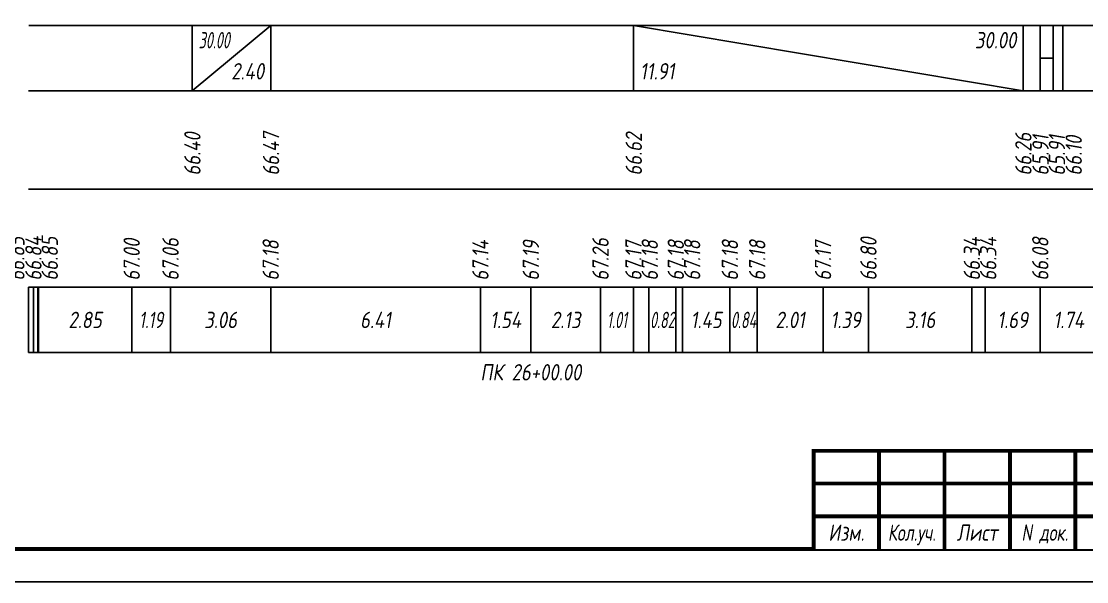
# Model space of a CAD drawing. Extents: x -717 to 1451, y -133302 to 233.
# Drawn here: x 78.8 to 241.7, y -40281.4 to -40195.8 of the extents above; entities that cross this region are included whole.
import ezdxf
from ezdxf.enums import TextEntityAlignment as Align

# ---------------------------------------------------------------- set-up
doc = ezdxf.new("R2010")
doc.units = 0
for name, color, linetype in [('Зарамочное оформление', 7, 'Continuous'), ('Код_510', 7, 'Continuous'), ('Код_516', 1, 'Continuous'), ('Подписи поперечников', 7, 'Continuous'), ('Таблица', 7, 'Continuous')]:
    doc.layers.add(name, color=color, linetype=linetype)
doc.styles.add('М', font='romand.shx', dxfattribs={"width": 0.8, "oblique": 10, "height": 2.5})

# ---------------------------------------------------------------- blocks, each defined once
blk = doc.blocks.new('Штамп')
at = {"linetype": 'Continuous'}
blk.add_wipeout([(199.95, -411.25), (384.95, -411.25), (384.95, -426.25), (199.95, -426.25)], dxfattribs=at).dxf.layer = 'Зарамочное оформление'
at = {"layer": 'Зарамочное оформление', "linetype": 'Continuous', "lineweight": -3, "const_width": 0.6, "flags": 128}
for points in [[(199.95, -426.25), (199.95, -411.25), (384.95, -411.25)], [(209.95, -411.25), (209.95, -426.25)], [(219.95, -411.25), (219.95, -426.25)], [(229.95, -411.25), (229.95, -426.25)], [(239.95, -411.25), (239.95, -426.25)], [(199.95, -416.25), (264.95, -416.25)], [(199.95, -421.25), (264.95, -421.25)]]:
    blk.add_lwpolyline(points, dxfattribs=at)
at = {"layer": 'Зарамочное оформление', "linetype": 'Continuous', "style": 'М', "oblique": 10}
for s, width, p in [('Изм.', 0.8, (204.95, -423.75)), ('Кол.уч.', 0.7, (214.95, -423.75)), ('Лист', 0.8, (224.95, -423.75)), ('N док.', 0.7, (235.28, -423.75))]:
    blk.add_text(s, height=2.5, dxfattribs=dict(at, width=width)).set_placement(p, align=Align.MIDDLE_CENTER)
blk = doc.blocks.new('шифр')
blk.add_blockref('Штамп', (0, -39910))

msp = doc.modelspace()

# ---------------------------------------------------------------- linework, layer by layer
at = {"flags": 128}
msp.add_lwpolyline([(-30.054, -40281.421), (389.946, -40281.421), (389.946, -39984.421), (-30.054, -39984.421)], close=True, dxfattribs=at)
at = {"const_width": 0.6, "flags": 128}
msp.add_lwpolyline([(-10.054, -40276.421), (384.946, -40276.421), (384.946, -39989.421), (-10.054, -39989.421)], close=True, dxfattribs=at)
at = {"layer": 'Код_510'}
for p, q in [((79.946, -40246.421), (79.946, -40236.421)), ((80.699, -40246.421), (80.699, -40236.421)), ((81.358, -40246.421), (81.358, -40236.421)), ((81.494, -40246.421), (81.494, -40236.421)), ((95.719, -40246.421), (95.719, -40236.421)), ((101.663, -40246.421), (101.663, -40236.421)), ((116.965, -40246.421), (116.965, -40236.421)), ((149.02, -40246.421), (149.02, -40236.421)), ((156.734, -40246.421), (156.734, -40236.421)), ((167.381, -40246.421), (167.381, -40236.421)), ((172.409, -40246.421), (172.409, -40236.421)), ((174.77, -40246.421), (174.77, -40236.421)), ((178.884, -40246.421), (178.884, -40236.421)), ((179.909, -40246.421), (179.909, -40236.421)), ((187.154, -40246.421), (187.154, -40236.421)), ((191.332, -40246.421), (191.332, -40236.421)), ((201.387, -40246.421), (201.387, -40236.421)), ((208.331, -40246.421), (208.331, -40236.421)), ((224.138, -40246.421), (224.138, -40236.421)), ((226.161, -40246.421), (226.161, -40236.421)), ((234.592, -40246.421), (234.592, -40236.421))]:
    msp.add_line(p, q, dxfattribs=at)
at = {"layer": 'Код_516'}
for p, q in [((104.946, -40206.421), (104.946, -40196.421)), ((104.946, -40206.421), (116.965, -40196.421)), ((116.965, -40206.421), (116.965, -40196.421)), ((172.409, -40206.421), (172.409, -40196.421)), ((172.409, -40196.421), (231.951, -40206.421)), ((231.951, -40206.421), (231.951, -40196.421)), ((234.575, -40206.421), (234.575, -40196.421)), ((236.575, -40206.421), (236.575, -40196.421)), ((238.038, -40206.421), (238.038, -40196.421)), ((234.575, -40201.421), (236.575, -40201.421))]:
    msp.add_line(p, q, dxfattribs=at)
at = {"layer": 'Таблица'}
for p, q in [((80, -40196.421), (263.092, -40196.421)), ((79.946, -40206.421), (263.038, -40206.421)), ((79.946, -40221.421), (263.038, -40221.421)), ((79.946, -40236.421), (263.038, -40236.421)), ((79.946, -40246.421), (263.038, -40246.421))]:
    msp.add_line(p, q, dxfattribs=at)

# ---------------------------------------------------------------- texts
at = {"layer": 'Код_510', "style": 'М', "oblique": 10, "width": 0.8}
for s, p in [('66.85', (78.089, -40235.421)), ('66.84', (80.699, -40235.421)), ('66.85', (83.199, -40235.421)), ('67.00', (95.719, -40235.421)), ('67.06', (101.663, -40235.421)), ('67.18', (116.965, -40235.421)), ('67.19', (156.734, -40235.421)), ('67.26', (167.381, -40235.421)), ('67.17', (172.409, -40235.421)), ('67.18', (174.909, -40235.421)), ('67.18', (178.884, -40235.421)), ('67.18', (181.384, -40235.421)), ('67.18', (187.154, -40235.421)), ('67.18', (191.332, -40235.421)), ('67.17', (201.387, -40235.421)), ('66.80', (208.331, -40235.421)), ('66.34', (224.138, -40235.421)), ('66.34', (226.638, -40235.421)), ('66.08', (234.592, -40235.421)), ('67.14', (149.02, -40235.421))]:
    msp.add_text(s, height=2.5, rotation=90, dxfattribs=at).set_placement(p, align=Align.MIDDLE_LEFT)
at = {"layer": 'Код_510', "style": 'М', "oblique": 10}
for s, width, p in [('2.85', 0.8, (88.607, -40241.421)), ('1.19', 0.7, (98.691, -40241.421)), ('3.06', 0.8, (109.314, -40241.421)), ('6.41', 0.8, (132.992, -40241.421)), ('1.54', 0.8, (152.877, -40241.421)), ('2.13', 0.8, (162.057, -40241.421)), ('1.01', 0.6, (169.895, -40241.421)), ('0.82', 0.6, (176.827, -40241.421)), ('1.45', 0.8, (183.531, -40241.421)), ('0.84', 0.6, (189.243, -40241.421)), ('2.01', 0.8, (196.359, -40241.421)), ('1.39', 0.8, (204.859, -40241.421)), ('3.16', 0.8, (216.235, -40241.421)), ('1.69', 0.8, (230.377, -40241.421)), ('1.74', 0.8, (238.941, -40241.421))]:
    msp.add_text(s, height=2.5, dxfattribs=dict(at, width=width)).set_placement(p, align=Align.MIDDLE_CENTER)
at = {"layer": 'Код_516', "style": 'М', "oblique": 10, "width": 0.6}
msp.add_text('30.00', height=2.5, dxfattribs=at).set_placement((105.946, -40197.421), align=Align.TOP_LEFT)
at = {"layer": 'Код_516', "style": 'М', "oblique": 10, "width": 0.8}
msp.add_text('30.00', height=2.5, dxfattribs=at).set_placement((230.951, -40197.421), align=Align.TOP_RIGHT)
msp.add_text('2.40', height=2.5, dxfattribs=at).set_placement((115.965, -40205.421), align=Align.BOTTOM_RIGHT)
msp.add_text('11.91', height=2.5, dxfattribs=at).set_placement((173.409, -40205.421), align=Align.BOTTOM_LEFT)
for s, p in [('66.40', (105, -40219.371)), ('66.47', (117.019, -40219.371)), ('66.62', (172.463, -40219.371)), ('66.26', (232.006, -40219.371)), ('65.91', (234.629, -40219.371)), ('65.91', (237.129, -40219.371)), ('66.10', (239.7, -40219.371))]:
    msp.add_text(s, height=2.5, rotation=90, dxfattribs=at).set_placement(p, align=Align.MIDDLE_LEFT)
at = {"layer": 'Подписи поперечников', "style": 'М', "oblique": 10, "width": 0.8}
msp.add_text('ПК 26+00.00', height=2.5, dxfattribs=at).set_placement((156.734, -40251.421), align=Align.BOTTOM_CENTER)

# ---------------------------------------------------------------- next in the draw order: block references
msp.add_blockref('шифр', (0, 59.829))

doc.saveas('drawing.dxf')
